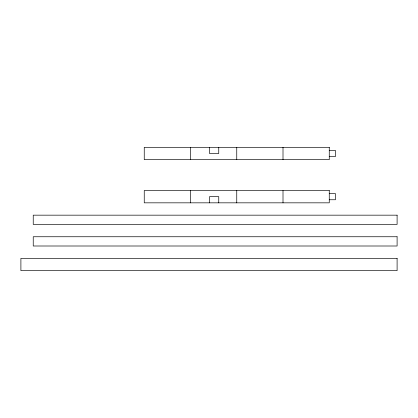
<?xml version="1.0" encoding="UTF-8"?>
<svg xmlns="http://www.w3.org/2000/svg" width="418" height="418" viewBox="0 0 418 418"><rect width="100%" height="100%" fill="white"/><g stroke="black" fill="none" stroke-linecap="round" stroke-linejoin="round"><path stroke-width="0.63" d="M329.259 150.412L335.429 150.412L335.429 156.578L329.259 156.578M329.259 193.581L335.429 193.581L335.429 199.752L329.259 199.752M283.007 147.329L283.007 159.66M283.007 190.498L283.007 202.834M236.75 147.329L236.75 159.66M236.75 190.498L236.75 202.834M218.75 147.329L218.75 153.495L209.496 153.495L209.496 147.329M218.75 202.834L218.75 196.664L209.496 196.664L209.496 202.834M190.498 147.329L190.498 159.66M190.498 190.498L190.498 202.834M329.259 147.329L144.247 147.329L144.247 159.66L329.259 159.66L329.259 147.329M329.259 190.498L144.247 190.498L144.247 202.834L329.259 202.834L329.259 190.498M397.1 215.165L33.236 215.165L33.236 224.419L397.1 224.419L397.1 215.165M397.1 236.75L33.236 236.75L33.236 246.003L397.1 246.003L397.1 236.75M397.1 258.34L20.9 258.34L20.9 270.671L397.1 270.671L397.1 258.34"/></g></svg>
